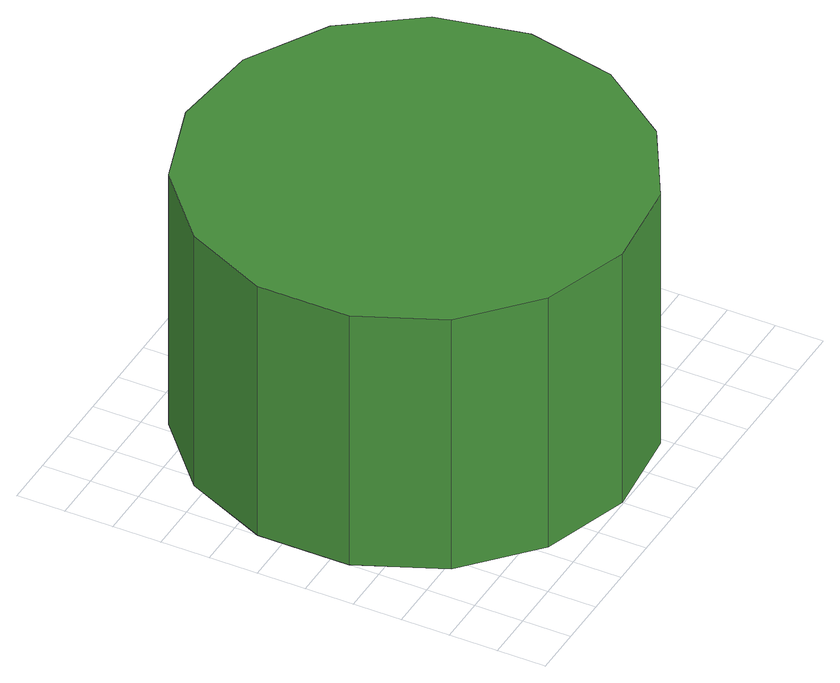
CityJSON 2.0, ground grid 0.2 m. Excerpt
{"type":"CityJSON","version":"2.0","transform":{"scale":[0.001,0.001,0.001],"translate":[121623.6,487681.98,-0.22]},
"CityObjects":{
"tree1":{"type":"SolitaryVegetationObject","attributes":{"function":"something"},"geometry":[{"type":"MultiSurface","lod":"1","boundaries":[[[0,1,2,3,4,5,6,7,8,9,10,11,12,13,14]],[[15,16,17,18,19,20,21,22,23,24,25,26,27,28,29]],[[0,29,28,1]],[[1,28,27,2]],[[2,27,26,3]],[[3,26,25,4]],[[4,25,24,5]],[[5,24,23,6]],[[6,23,22,7]],[[7,22,21,8]],[[8,21,20,9]],[[9,20,19,10]],[[10,19,18,11]],[[11,18,17,12]],[[12,17,16,13]],[[13,16,15,14]],[[14,15,29,0]]]}]}
},
"vertices":[
[1810,916,1168],[1731,1287,1168],[1508,1594,1168],[1179,1784,1168],[801,1824,1168],[440,1707,1168],[157,1452,1168],[3,1105,1168],[3,726,1168],[157,379,1168],[440,124,1168],[801,7,1168],[1179,47,1168],[1508,237,1168],[1731,544,1168],[1731,544,5],[1508,237,5],[1179,47,5],[801,7,5],[440,124,5],[157,379,5],[3,726,5],[3,1105,5],[157,1452,5],[440,1707,5],[801,1824,5],[1179,1784,5],[1508,1594,5],[1731,1287,5],[1810,916,5]
]}
